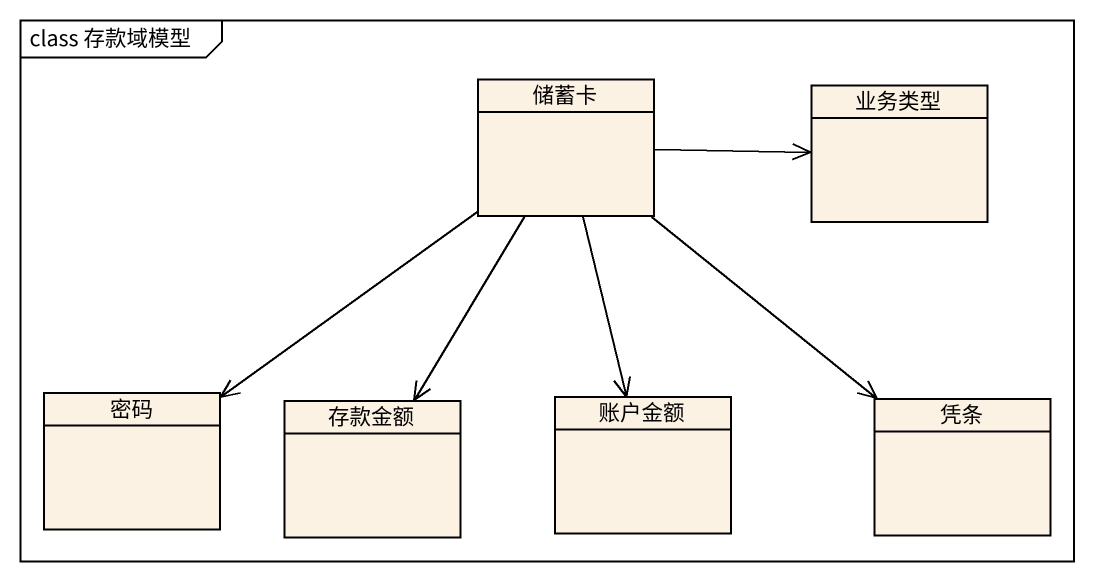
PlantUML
@startuml
mainframe class 存款域模型
hide circle
hide empty members
class 储蓄卡
class 业务类型
class 密码
class 存款金额
class 账户金额
class 凭条
储蓄卡 -right-> 业务类型
储蓄卡 --> 密码
储蓄卡 --> 存款金额
储蓄卡 --> 账户金额
储蓄卡 --> 凭条
@enduml
